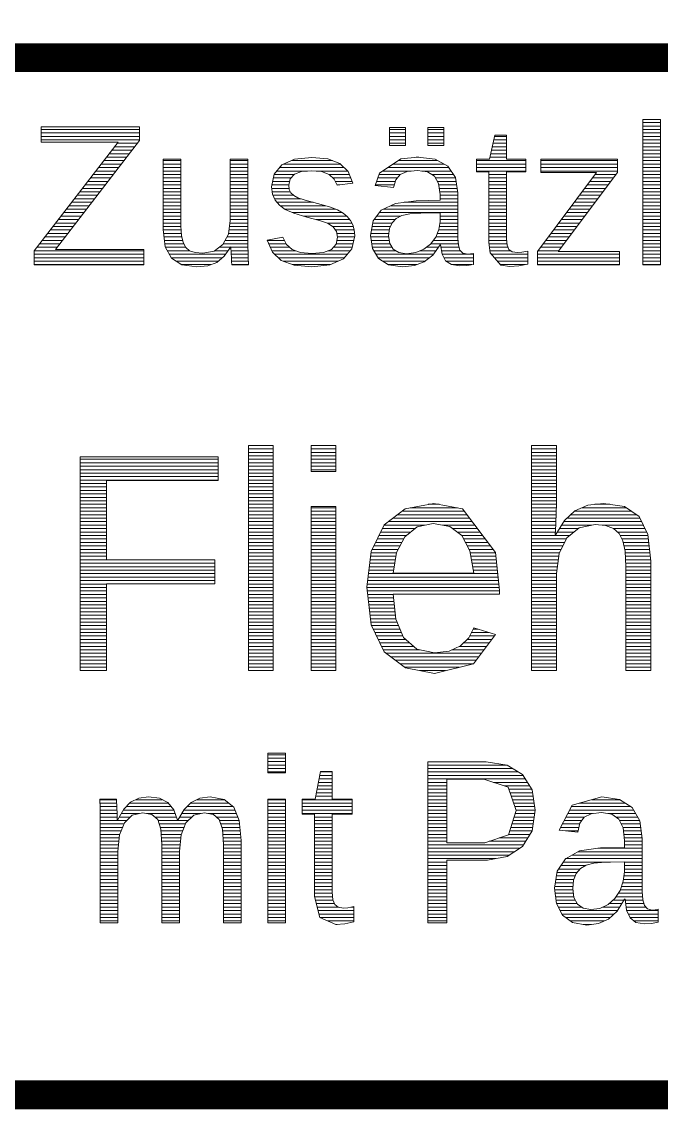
# Model space of a CAD drawing. Header units: millimetres. Extents: x 20 to 410, y 10 to 287.
# Drawn here: x 308.43 to 319.5, y 9.75 to 28.58 of the extents above; entities that cross this region are included whole.
import ezdxf

# ---------------------------------------------------------------- set-up
doc = ezdxf.new("R2010")
doc.units = ezdxf.units.MM
doc.layers.add('KANTEN', color=7, linetype='Continuous', lineweight=50)
doc.layers.add('TEXT', color=7, linetype='Continuous', lineweight=13)

msp = doc.modelspace()

# ---------------------------------------------------------------- linework, layer by layer
at = {"layer": 'KANTEN', "lineweight": 50, "const_width": 0.5}
msp.add_lwpolyline([(20, 10), (410, 10), (410, 287), (20, 287)], close=True, dxfattribs=at)
msp.add_lwpolyline([(299, 27.96), (410, 27.96)], dxfattribs=at)
at = {"layer": 'TEXT', "lineweight": 13}
for p, q in [((319.183, 26.836), (319.489, 26.836)), ((319.183, 26.776), (319.489, 26.776)), ((308.764, 26.716), (310.463, 26.716)), ((308.764, 26.656), (310.463, 26.656)), ((308.764, 26.596), (310.463, 26.596)), ((314.792, 26.716), (315.072, 26.716)), ((314.792, 26.656), (315.072, 26.656)), ((314.792, 26.596), (315.072, 26.596)), ((315.46, 26.716), (315.736, 26.716)), ((315.46, 26.656), (315.736, 26.656)), ((315.46, 26.596), (315.736, 26.596)), ((316.611, 26.596), (316.818, 26.596)), ((319.183, 26.716), (319.489, 26.716)), ((319.183, 26.656), (319.489, 26.656)), ((319.183, 26.596), (319.489, 26.596)), ((308.764, 26.536), (310.463, 26.536)), ((310.034, 26.416), (310.38, 26.416)), ((310.08, 26.476), (310.426, 26.476)), ((314.792, 26.536), (315.072, 26.536)), ((314.792, 26.476), (315.072, 26.476)), ((315.46, 26.536), (315.736, 26.536)), ((315.46, 26.476), (315.736, 26.476)), ((316.571, 26.416), (316.818, 26.416)), ((316.584, 26.476), (316.818, 26.476)), ((316.597, 26.536), (316.818, 26.536)), ((319.183, 26.536), (319.489, 26.536)), ((319.183, 26.476), (319.489, 26.476)), ((319.183, 26.416), (319.489, 26.416)), ((309.848, 26.176), (310.195, 26.176)), ((309.894, 26.236), (310.241, 26.236)), ((309.941, 26.296), (310.288, 26.296)), ((309.987, 26.356), (310.334, 26.356)), ((310.876, 26.176), (311.183, 26.176)), ((312.036, 26.176), (312.341, 26.176)), ((313.095, 26.176), (313.804, 26.176)), ((314.942, 26.176), (315.627, 26.176)), ((315.256, 26.236), (315.304, 26.236)), ((316.301, 26.176), (317.157, 26.176)), ((316.532, 26.236), (316.818, 26.236)), ((316.545, 26.296), (316.818, 26.296)), ((316.558, 26.356), (316.818, 26.356)), ((317.412, 26.176), (318.741, 26.176)), ((319.183, 26.356), (319.489, 26.356)), ((319.183, 26.296), (319.489, 26.296)), ((319.183, 26.236), (319.489, 26.236)), ((319.183, 26.176), (319.489, 26.176)), ((309.709, 25.996), (310.056, 25.996)), ((309.755, 26.056), (310.103, 26.056)), ((309.802, 26.116), (310.149, 26.116)), ((310.876, 26.116), (311.183, 26.116)), ((310.876, 26.056), (311.183, 26.056)), ((310.876, 25.996), (311.183, 25.996)), ((312.036, 26.116), (312.341, 26.116)), ((312.036, 26.056), (312.341, 26.056)), ((312.036, 25.996), (312.341, 25.996)), ((312.842, 25.996), (313.373, 25.996)), ((312.892, 26.056), (314.008, 26.056)), ((312.961, 26.116), (313.945, 26.116)), ((313.522, 25.996), (314.071, 25.996)), ((314.675, 25.996), (315.168, 25.996)), ((314.764, 26.056), (315.819, 26.056)), ((314.853, 26.116), (315.737, 26.116)), ((315.353, 25.996), (315.859, 25.996)), ((316.301, 26.116), (317.157, 26.116)), ((316.301, 26.056), (317.157, 26.056)), ((316.301, 25.996), (317.157, 25.996)), ((317.412, 26.116), (318.741, 26.116)), ((317.412, 26.056), (318.741, 26.056)), ((317.412, 25.996), (318.741, 25.996)), ((319.183, 26.116), (319.489, 26.116)), ((319.183, 26.056), (319.489, 26.056)), ((319.183, 25.996), (319.489, 25.996)), ((309.57, 25.816), (309.918, 25.816)), ((309.616, 25.876), (309.964, 25.876)), ((309.663, 25.936), (310.01, 25.936)), ((310.876, 25.936), (311.183, 25.936)), ((310.876, 25.876), (311.183, 25.876)), ((310.876, 25.816), (311.183, 25.816)), ((312.036, 25.936), (312.341, 25.936)), ((312.036, 25.876), (312.341, 25.876)), ((312.036, 25.816), (312.341, 25.816)), ((312.771, 25.816), (313.062, 25.816)), ((312.783, 25.876), (313.086, 25.876)), ((312.795, 25.936), (313.142, 25.936)), ((313.751, 25.936), (314.1, 25.936)), ((313.818, 25.876), (314.124, 25.876)), ((313.857, 25.816), (314.147, 25.816)), ((314.572, 25.816), (314.894, 25.816)), ((314.593, 25.876), (314.927, 25.876)), ((314.613, 25.936), (314.977, 25.936)), ((315.53, 25.936), (315.9, 25.936)), ((315.593, 25.876), (315.935, 25.876)), ((315.626, 25.816), (315.945, 25.816)), ((316.513, 25.936), (316.818, 25.936)), ((316.513, 25.876), (316.818, 25.876)), ((316.513, 25.816), (316.818, 25.816)), ((318.265, 25.816), (318.623, 25.816)), ((318.31, 25.876), (318.668, 25.876)), ((318.355, 25.936), (318.714, 25.936)), ((319.183, 25.936), (319.489, 25.936)), ((319.183, 25.876), (319.489, 25.876)), ((319.183, 25.816), (319.489, 25.816)), ((309.431, 25.636), (309.779, 25.636)), ((309.477, 25.696), (309.825, 25.696)), ((309.524, 25.756), (309.872, 25.756)), ((310.876, 25.756), (311.183, 25.756)), ((310.876, 25.696), (311.183, 25.696)), ((310.876, 25.636), (311.183, 25.636)), ((312.036, 25.756), (312.341, 25.756)), ((312.036, 25.696), (312.341, 25.696)), ((312.036, 25.636), (312.341, 25.636)), ((312.754, 25.696), (313.055, 25.696)), ((312.759, 25.756), (313.049, 25.756)), ((312.762, 25.636), (313.081, 25.636)), ((313.883, 25.756), (313.93, 25.756)), ((314.551, 25.756), (314.877, 25.756)), ((315.649, 25.756), (315.955, 25.756)), ((315.656, 25.696), (315.965, 25.696)), ((315.663, 25.636), (315.975, 25.636)), ((316.513, 25.756), (316.818, 25.756)), ((316.513, 25.696), (316.818, 25.696)), ((316.513, 25.636), (316.818, 25.636)), ((318.13, 25.636), (318.488, 25.636)), ((318.175, 25.696), (318.533, 25.696)), ((318.22, 25.756), (318.578, 25.756)), ((319.183, 25.756), (319.489, 25.756)), ((319.183, 25.696), (319.489, 25.696)), ((319.183, 25.636), (319.489, 25.636)), ((309.292, 25.456), (309.64, 25.456)), ((309.338, 25.516), (309.687, 25.516)), ((309.384, 25.576), (309.733, 25.576)), ((310.876, 25.576), (311.183, 25.576)), ((310.876, 25.516), (311.183, 25.516)), ((310.876, 25.456), (311.183, 25.456)), ((312.036, 25.576), (312.341, 25.576)), ((312.036, 25.516), (312.341, 25.516)), ((312.036, 25.456), (312.341, 25.456)), ((312.776, 25.576), (313.137, 25.576)), ((312.803, 25.516), (313.265, 25.516)), ((312.844, 25.456), (313.472, 25.456)), ((315.049, 25.456), (315.977, 25.456)), ((315.669, 25.576), (315.977, 25.576)), ((315.669, 25.516), (315.977, 25.516)), ((316.513, 25.576), (316.818, 25.576)), ((316.513, 25.516), (316.818, 25.516)), ((316.513, 25.456), (316.818, 25.456)), ((317.994, 25.456), (318.353, 25.456)), ((318.039, 25.516), (318.398, 25.516)), ((318.084, 25.576), (318.443, 25.576)), ((319.183, 25.576), (319.489, 25.576)), ((319.183, 25.516), (319.489, 25.516)), ((319.183, 25.456), (319.489, 25.456)), ((309.153, 25.276), (309.502, 25.276)), ((309.199, 25.336), (309.548, 25.336)), ((309.245, 25.396), (309.594, 25.396)), ((310.876, 25.396), (311.183, 25.396)), ((310.876, 25.336), (311.183, 25.336)), ((310.876, 25.276), (311.183, 25.276)), ((312.036, 25.396), (312.341, 25.396)), ((312.036, 25.336), (312.341, 25.336)), ((312.036, 25.276), (312.341, 25.276)), ((312.901, 25.396), (313.69, 25.396)), ((312.982, 25.336), (313.863, 25.336)), ((313.115, 25.276), (313.979, 25.276)), ((314.619, 25.276), (315.977, 25.276)), ((314.686, 25.336), (315.977, 25.336)), ((314.812, 25.396), (315.977, 25.396)), ((316.513, 25.396), (316.818, 25.396)), ((316.513, 25.336), (316.818, 25.336)), ((316.513, 25.276), (316.818, 25.276)), ((317.859, 25.276), (318.217, 25.276)), ((317.904, 25.336), (318.262, 25.336)), ((317.949, 25.396), (318.308, 25.396)), ((319.183, 25.396), (319.489, 25.396)), ((319.183, 25.336), (319.489, 25.336)), ((319.183, 25.276), (319.489, 25.276)), ((309.013, 25.096), (309.363, 25.096)), ((309.06, 25.156), (309.409, 25.156)), ((309.106, 25.216), (309.455, 25.216)), ((310.876, 25.216), (311.183, 25.216)), ((310.876, 25.156), (311.183, 25.156)), ((310.876, 25.096), (311.183, 25.096)), ((312.03, 25.096), (312.341, 25.096)), ((312.036, 25.216), (312.341, 25.216)), ((312.036, 25.156), (312.341, 25.156)), ((313.306, 25.216), (314.055, 25.216)), ((313.526, 25.156), (314.106, 25.156)), ((313.712, 25.096), (314.142, 25.096)), ((314.505, 25.096), (314.836, 25.096)), ((314.529, 25.156), (314.894, 25.156)), ((314.574, 25.216), (314.992, 25.216)), ((315.665, 25.096), (315.977, 25.096)), ((315.669, 25.216), (315.977, 25.216)), ((315.669, 25.156), (315.977, 25.156)), ((316.513, 25.216), (316.818, 25.216)), ((316.513, 25.156), (316.818, 25.156)), ((316.513, 25.096), (316.818, 25.096)), ((317.724, 25.096), (318.082, 25.096)), ((317.769, 25.156), (318.127, 25.156)), ((317.814, 25.216), (318.172, 25.216)), ((319.183, 25.216), (319.489, 25.216)), ((319.183, 25.156), (319.489, 25.156)), ((319.183, 25.096), (319.489, 25.096)), ((308.874, 24.916), (309.224, 24.916)), ((308.921, 24.976), (309.271, 24.976)), ((308.967, 25.036), (309.317, 25.036)), ((310.876, 25.036), (311.183, 25.036)), ((310.877, 24.976), (311.187, 24.976)), ((310.884, 24.916), (311.19, 24.916)), ((312.006, 24.916), (312.341, 24.916)), ((312.014, 24.976), (312.341, 24.976)), ((312.022, 25.036), (312.341, 25.036)), ((313.811, 25.036), (314.166, 25.036)), ((313.86, 24.976), (314.184, 24.976)), ((313.884, 24.916), (314.189, 24.916)), ((314.471, 24.916), (314.783, 24.916)), ((314.483, 24.976), (314.791, 24.976)), ((314.494, 25.036), (314.809, 25.036)), ((315.621, 24.916), (315.977, 24.916)), ((315.646, 24.976), (315.977, 24.976)), ((315.657, 25.036), (315.977, 25.036)), ((316.513, 25.036), (316.818, 25.036)), ((316.513, 24.976), (316.818, 24.976)), ((316.513, 24.916), (316.818, 24.916)), ((317.589, 24.916), (317.947, 24.916)), ((317.634, 24.976), (317.992, 24.976)), ((317.679, 25.036), (318.037, 25.036)), ((319.183, 25.036), (319.489, 25.036)), ((319.183, 24.976), (319.489, 24.976)), ((319.183, 24.916), (319.489, 24.916)), ((308.689, 24.676), (309.039, 24.676)), ((308.735, 24.736), (309.086, 24.736)), ((308.782, 24.796), (309.132, 24.796)), ((308.828, 24.856), (309.178, 24.856)), ((310.891, 24.856), (311.197, 24.856)), ((310.898, 24.796), (311.211, 24.796)), ((310.905, 24.736), (311.232, 24.736)), ((310.916, 24.676), (311.264, 24.676)), ((311.846, 24.676), (312.039, 24.676)), ((311.915, 24.736), (312.341, 24.736)), ((311.947, 24.796), (312.341, 24.796)), ((311.979, 24.856), (312.341, 24.856)), ((312.05, 24.676), (312.342, 24.676)), ((312.68, 24.796), (312.975, 24.796)), ((312.706, 24.736), (313.003, 24.736)), ((312.731, 24.676), (313.065, 24.676)), ((313.82, 24.676), (314.15, 24.676)), ((313.87, 24.736), (314.162, 24.736)), ((313.883, 24.796), (314.175, 24.796)), ((313.895, 24.856), (314.188, 24.856)), ((314.469, 24.856), (314.782, 24.856)), ((314.478, 24.796), (314.791, 24.796)), ((314.488, 24.736), (314.804, 24.736)), ((314.497, 24.676), (314.841, 24.676)), ((315.432, 24.676), (315.637, 24.676)), ((315.507, 24.736), (315.984, 24.736)), ((315.552, 24.796), (315.98, 24.796)), ((315.596, 24.856), (315.977, 24.856)), ((315.686, 24.676), (315.998, 24.676)), ((316.513, 24.856), (316.818, 24.856)), ((316.513, 24.796), (316.821, 24.796)), ((316.516, 24.736), (316.827, 24.736)), ((316.524, 24.676), (316.845, 24.676)), ((317.409, 24.676), (317.766, 24.676)), ((317.454, 24.736), (317.811, 24.736)), ((317.499, 24.796), (317.856, 24.796)), ((317.544, 24.856), (317.902, 24.856)), ((319.183, 24.856), (319.489, 24.856)), ((319.183, 24.796), (319.489, 24.796)), ((319.183, 24.736), (319.489, 24.736)), ((319.183, 24.676), (319.489, 24.676)), ((308.64, 24.556), (310.542, 24.556)), ((308.64, 24.496), (310.542, 24.496)), ((308.642, 24.616), (310.542, 24.616)), ((310.948, 24.616), (311.332, 24.616)), ((310.979, 24.556), (311.955, 24.556)), ((311.011, 24.496), (311.9, 24.496)), ((311.766, 24.616), (311.997, 24.616)), ((312.051, 24.616), (312.343, 24.616)), ((312.053, 24.556), (312.343, 24.556)), ((312.056, 24.496), (312.344, 24.496)), ((312.757, 24.616), (313.169, 24.616)), ((312.806, 24.556), (314.065, 24.556)), ((312.87, 24.496), (314.013, 24.496)), ((313.725, 24.616), (314.116, 24.616)), ((314.524, 24.616), (314.908, 24.616)), ((314.56, 24.556), (315.553, 24.556)), ((314.596, 24.496), (315.486, 24.496)), ((315.325, 24.616), (315.595, 24.616)), ((315.696, 24.616), (316.024, 24.616)), ((315.706, 24.556), (316.249, 24.556)), ((315.738, 24.496), (316.249, 24.496)), ((316.531, 24.616), (316.895, 24.616)), ((316.555, 24.556), (317.188, 24.556)), ((316.608, 24.496), (317.188, 24.496)), ((317.354, 24.556), (318.776, 24.556)), ((317.354, 24.496), (318.776, 24.496)), ((317.364, 24.616), (317.721, 24.616)), ((319.183, 24.616), (319.489, 24.616)), ((319.183, 24.556), (319.489, 24.556)), ((319.183, 24.496), (319.489, 24.496)), ((308.64, 24.436), (310.542, 24.436)), ((308.64, 24.376), (310.542, 24.376)), ((311.097, 24.436), (311.827, 24.436)), ((311.193, 24.376), (311.699, 24.376)), ((312.059, 24.436), (312.347, 24.436)), ((312.062, 24.376), (312.351, 24.376)), ((312.954, 24.436), (313.906, 24.436)), ((313.114, 24.376), (313.772, 24.376)), ((314.677, 24.436), (315.412, 24.436)), ((314.772, 24.376), (315.272, 24.376)), ((315.776, 24.436), (316.249, 24.436)), ((315.866, 24.376), (316.222, 24.376)), ((316.66, 24.436), (317.188, 24.436)), ((316.713, 24.376), (317.148, 24.376)), ((317.354, 24.436), (318.776, 24.436)), ((317.354, 24.376), (318.776, 24.376)), ((319.183, 24.436), (319.489, 24.436)), ((319.183, 24.376), (319.489, 24.376)), ((312.351, 21.245), (312.781, 21.245)), ((312.351, 21.185), (312.781, 21.185)), ((312.351, 21.125), (312.781, 21.125)), ((313.436, 21.245), (313.866, 21.245)), ((313.436, 21.185), (313.866, 21.185)), ((313.436, 21.125), (313.866, 21.125)), ((317.255, 21.245), (317.684, 21.245)), ((317.255, 21.185), (317.684, 21.185)), ((317.255, 21.125), (317.684, 21.125)), ((309.435, 21.005), (311.826, 21.005)), ((309.435, 20.945), (311.826, 20.945)), ((312.351, 21.065), (312.781, 21.065)), ((312.351, 21.005), (312.781, 21.005)), ((312.351, 20.945), (312.781, 20.945)), ((313.436, 21.065), (313.866, 21.065)), ((313.436, 21.005), (313.866, 21.005)), ((313.436, 20.945), (313.866, 20.945)), ((317.255, 21.065), (317.684, 21.065)), ((317.255, 21.005), (317.684, 21.005)), ((317.255, 20.945), (317.684, 20.945)), ((309.435, 20.885), (311.826, 20.885)), ((309.435, 20.825), (311.826, 20.825)), ((309.435, 20.765), (311.826, 20.765)), ((312.351, 20.885), (312.781, 20.885)), ((312.351, 20.825), (312.781, 20.825)), ((312.351, 20.765), (312.781, 20.765)), ((313.436, 20.885), (313.866, 20.885)), ((313.436, 20.825), (313.866, 20.825)), ((317.255, 20.885), (317.684, 20.885)), ((317.255, 20.825), (317.684, 20.825)), ((317.255, 20.765), (317.684, 20.765)), ((309.435, 20.705), (311.826, 20.705)), ((309.435, 20.645), (311.826, 20.645)), ((309.435, 20.585), (309.892, 20.585)), ((312.351, 20.705), (312.781, 20.705)), ((312.351, 20.645), (312.781, 20.645)), ((312.351, 20.585), (312.781, 20.585)), ((317.255, 20.705), (317.684, 20.705)), ((317.255, 20.645), (317.684, 20.645)), ((317.255, 20.585), (317.684, 20.585)), ((309.435, 20.525), (309.892, 20.525)), ((309.435, 20.465), (309.892, 20.465)), ((309.435, 20.405), (309.892, 20.405)), ((309.435, 20.345), (309.892, 20.345)), ((312.351, 20.525), (312.781, 20.525)), ((312.351, 20.465), (312.781, 20.465)), ((312.351, 20.405), (312.781, 20.405)), ((312.351, 20.345), (312.781, 20.345)), ((317.255, 20.525), (317.684, 20.525)), ((317.255, 20.465), (317.684, 20.465)), ((317.255, 20.405), (317.684, 20.405)), ((317.255, 20.345), (317.684, 20.345)), ((309.435, 20.285), (309.892, 20.285)), ((309.435, 20.225), (309.892, 20.225)), ((309.435, 20.165), (309.892, 20.165)), ((312.351, 20.285), (312.781, 20.285)), ((312.351, 20.225), (312.781, 20.225)), ((312.351, 20.165), (312.781, 20.165)), ((313.436, 20.165), (313.866, 20.165)), ((315.151, 20.165), (315.969, 20.165)), ((315.466, 20.225), (315.652, 20.225)), ((317.255, 20.285), (317.684, 20.285)), ((317.255, 20.225), (317.684, 20.225)), ((317.255, 20.165), (317.683, 20.165)), ((318.124, 20.165), (318.894, 20.165)), ((318.35, 20.225), (318.611, 20.225)), ((309.435, 20.105), (309.892, 20.105)), ((309.435, 20.045), (309.892, 20.045)), ((309.435, 19.985), (309.892, 19.985)), ((312.351, 20.105), (312.781, 20.105)), ((312.351, 20.045), (312.781, 20.045)), ((312.351, 19.985), (312.781, 19.985)), ((313.436, 20.105), (313.866, 20.105)), ((313.436, 20.045), (313.866, 20.045)), ((313.436, 19.985), (313.866, 19.985)), ((314.855, 19.985), (316.181, 19.985)), ((314.932, 20.045), (316.135, 20.045)), ((315.01, 20.105), (316.09, 20.105)), ((317.255, 20.105), (317.682, 20.105)), ((317.255, 20.045), (317.681, 20.045)), ((317.255, 19.985), (317.679, 19.985)), ((317.867, 19.985), (319.132, 19.985)), ((317.932, 20.045), (319.071, 20.045)), ((317.997, 20.105), (318.982, 20.105)), ((309.435, 19.925), (309.892, 19.925)), ((309.435, 19.865), (309.892, 19.865)), ((309.435, 19.805), (309.892, 19.805)), ((312.351, 19.925), (312.781, 19.925)), ((312.351, 19.865), (312.781, 19.865)), ((312.351, 19.805), (312.781, 19.805)), ((313.436, 19.925), (313.866, 19.925)), ((313.436, 19.865), (313.866, 19.865)), ((313.436, 19.805), (313.866, 19.805)), ((314.672, 19.805), (315.233, 19.805)), ((314.702, 19.865), (315.414, 19.865)), ((314.777, 19.925), (316.226, 19.925)), ((315.709, 19.865), (316.271, 19.865)), ((315.887, 19.805), (316.316, 19.805)), ((317.255, 19.925), (317.677, 19.925)), ((317.255, 19.865), (317.674, 19.865)), ((317.255, 19.805), (317.671, 19.805)), ((317.736, 19.805), (318.062, 19.805)), ((317.774, 19.865), (318.294, 19.865)), ((317.812, 19.925), (319.161, 19.925)), ((318.485, 19.865), (319.19, 19.865)), ((318.676, 19.805), (319.22, 19.805)), ((309.435, 19.745), (309.892, 19.745)), ((309.435, 19.685), (309.892, 19.685)), ((309.435, 19.625), (309.892, 19.625)), ((312.351, 19.745), (312.781, 19.745)), ((312.351, 19.685), (312.781, 19.685)), ((312.351, 19.625), (312.781, 19.625)), ((313.436, 19.745), (313.866, 19.745)), ((313.436, 19.685), (313.866, 19.685)), ((313.436, 19.625), (313.866, 19.625)), ((314.584, 19.625), (315.037, 19.625)), ((314.613, 19.685), (315.084, 19.685)), ((314.643, 19.745), (315.158, 19.745)), ((315.968, 19.745), (316.362, 19.745)), ((316.048, 19.685), (316.407, 19.685)), ((316.079, 19.625), (316.452, 19.625)), ((317.255, 19.745), (317.667, 19.745)), ((317.255, 19.685), (317.914, 19.685)), ((317.255, 19.625), (317.856, 19.625)), ((317.698, 19.745), (317.988, 19.745)), ((318.743, 19.745), (319.249, 19.745)), ((318.788, 19.685), (319.27, 19.685)), ((318.819, 19.625), (319.277, 19.625)), ((309.435, 19.565), (309.892, 19.565)), ((309.435, 19.505), (309.892, 19.505)), ((309.435, 19.445), (309.892, 19.445)), ((312.351, 19.565), (312.781, 19.565)), ((312.351, 19.505), (312.781, 19.505)), ((312.351, 19.445), (312.781, 19.445)), ((313.436, 19.565), (313.866, 19.565)), ((313.436, 19.505), (313.866, 19.505)), ((313.436, 19.445), (313.866, 19.445)), ((314.495, 19.445), (314.944, 19.445)), ((314.525, 19.505), (314.975, 19.505)), ((314.554, 19.565), (315.006, 19.565)), ((316.11, 19.565), (316.498, 19.565)), ((316.141, 19.505), (316.543, 19.505)), ((316.172, 19.445), (316.588, 19.445)), ((317.255, 19.565), (317.825, 19.565)), ((317.255, 19.505), (317.795, 19.505)), ((317.255, 19.445), (317.765, 19.445)), ((318.841, 19.565), (319.283, 19.565)), ((318.854, 19.505), (319.29, 19.505)), ((318.866, 19.445), (319.296, 19.445)), ((309.435, 19.385), (309.892, 19.385)), ((309.435, 19.325), (309.892, 19.325)), ((309.435, 19.265), (309.892, 19.265)), ((312.351, 19.385), (312.781, 19.385)), ((312.351, 19.325), (312.781, 19.325)), ((312.351, 19.265), (312.781, 19.265)), ((313.436, 19.385), (313.866, 19.385)), ((313.436, 19.325), (313.866, 19.325)), ((313.436, 19.265), (313.866, 19.265)), ((314.46, 19.265), (314.896, 19.265)), ((314.468, 19.325), (314.905, 19.325)), ((314.475, 19.385), (314.915, 19.385)), ((316.191, 19.385), (316.628, 19.385)), ((316.201, 19.325), (316.634, 19.325)), ((316.212, 19.265), (316.641, 19.265)), ((317.255, 19.385), (317.734, 19.385)), ((317.255, 19.325), (317.723, 19.325)), ((317.255, 19.265), (317.715, 19.265)), ((318.874, 19.385), (319.303, 19.385)), ((318.877, 19.325), (319.309, 19.325)), ((318.88, 19.265), (319.316, 19.265)), ((309.435, 19.205), (311.769, 19.205)), ((309.435, 19.145), (311.769, 19.145)), ((309.435, 19.085), (311.769, 19.085)), ((309.435, 19.025), (311.769, 19.025)), ((312.351, 19.205), (312.781, 19.205)), ((312.351, 19.145), (312.781, 19.145)), ((312.351, 19.085), (312.781, 19.085)), ((312.351, 19.025), (312.781, 19.025)), ((313.436, 19.205), (313.866, 19.205)), ((313.436, 19.145), (313.866, 19.145)), ((313.436, 19.085), (313.866, 19.085)), ((313.436, 19.025), (313.866, 19.025)), ((314.432, 19.025), (316.667, 19.025)), ((314.439, 19.085), (314.868, 19.085)), ((314.446, 19.145), (314.877, 19.145)), ((314.453, 19.205), (314.887, 19.205)), ((316.223, 19.205), (316.647, 19.205)), ((316.234, 19.145), (316.654, 19.145)), ((316.245, 19.085), (316.66, 19.085)), ((317.255, 19.205), (317.707, 19.205)), ((317.255, 19.145), (317.7, 19.145)), ((317.255, 19.085), (317.692, 19.085)), ((317.255, 19.025), (317.684, 19.025)), ((318.883, 19.205), (319.318, 19.205)), ((318.885, 19.145), (319.318, 19.145)), ((318.885, 19.085), (319.318, 19.085)), ((318.885, 19.025), (319.318, 19.025)), ((309.435, 18.965), (311.769, 18.965)), ((309.435, 18.905), (311.769, 18.905)), ((309.435, 18.845), (309.892, 18.845)), ((312.351, 18.965), (312.781, 18.965)), ((312.351, 18.905), (312.781, 18.905)), ((312.351, 18.845), (312.781, 18.845)), ((313.436, 18.965), (313.866, 18.965)), ((313.436, 18.905), (313.866, 18.905)), ((313.436, 18.845), (313.866, 18.845)), ((314.41, 18.845), (316.686, 18.845)), ((314.417, 18.905), (316.68, 18.905)), ((314.424, 18.965), (316.673, 18.965)), ((317.255, 18.965), (317.684, 18.965)), ((317.255, 18.905), (317.684, 18.905)), ((317.255, 18.845), (317.684, 18.845)), ((318.885, 18.965), (319.318, 18.965)), ((318.885, 18.905), (319.318, 18.905)), ((318.885, 18.845), (319.318, 18.845)), ((309.435, 18.785), (309.892, 18.785)), ((309.435, 18.725), (309.892, 18.725)), ((309.435, 18.665), (309.892, 18.665)), ((312.351, 18.785), (312.781, 18.785)), ((312.351, 18.725), (312.781, 18.725)), ((312.351, 18.665), (312.781, 18.665)), ((313.436, 18.785), (313.866, 18.785)), ((313.436, 18.725), (313.866, 18.725)), ((313.436, 18.665), (313.866, 18.665)), ((314.404, 18.785), (316.693, 18.785)), ((314.41, 18.725), (316.698, 18.725)), ((314.417, 18.665), (314.855, 18.665)), ((317.255, 18.785), (317.684, 18.785)), ((317.255, 18.725), (317.684, 18.725)), ((317.255, 18.665), (317.684, 18.665)), ((318.885, 18.785), (319.318, 18.785)), ((318.885, 18.725), (319.318, 18.725)), ((318.885, 18.665), (319.318, 18.665)), ((309.435, 18.605), (309.892, 18.605)), ((309.435, 18.545), (309.892, 18.545)), ((309.435, 18.485), (309.892, 18.485)), ((312.351, 18.605), (312.781, 18.605)), ((312.351, 18.545), (312.781, 18.545)), ((312.351, 18.485), (312.781, 18.485)), ((313.436, 18.605), (313.866, 18.605)), ((313.436, 18.545), (313.866, 18.545)), ((313.436, 18.485), (313.866, 18.485)), ((314.424, 18.605), (314.862, 18.605)), ((314.431, 18.545), (314.868, 18.545)), ((314.438, 18.485), (314.874, 18.485)), ((317.255, 18.605), (317.684, 18.605)), ((317.255, 18.545), (317.684, 18.545)), ((317.255, 18.485), (317.684, 18.485)), ((318.885, 18.605), (319.318, 18.605)), ((318.885, 18.545), (319.318, 18.545)), ((318.885, 18.485), (319.318, 18.485)), ((309.435, 18.425), (309.892, 18.425)), ((309.435, 18.365), (309.892, 18.365)), ((309.435, 18.305), (309.892, 18.305)), ((312.351, 18.425), (312.781, 18.425)), ((312.351, 18.365), (312.781, 18.365)), ((312.351, 18.305), (312.781, 18.305)), ((313.436, 18.425), (313.866, 18.425)), ((313.436, 18.365), (313.866, 18.365)), ((313.436, 18.305), (313.866, 18.305)), ((314.445, 18.425), (314.881, 18.425)), ((314.452, 18.365), (314.887, 18.365)), ((314.459, 18.305), (314.894, 18.305)), ((317.255, 18.425), (317.684, 18.425)), ((317.255, 18.365), (317.684, 18.365)), ((317.255, 18.305), (317.684, 18.305)), ((318.885, 18.425), (319.318, 18.425)), ((318.885, 18.365), (319.318, 18.365)), ((318.885, 18.305), (319.318, 18.305)), ((309.435, 18.245), (309.892, 18.245)), ((309.435, 18.185), (309.892, 18.185)), ((309.435, 18.125), (309.892, 18.125)), ((312.351, 18.245), (312.781, 18.245)), ((312.351, 18.185), (312.781, 18.185)), ((312.351, 18.125), (312.781, 18.125)), ((313.436, 18.245), (313.866, 18.245)), ((313.436, 18.185), (313.866, 18.185)), ((313.436, 18.125), (313.866, 18.125)), ((314.466, 18.245), (314.9, 18.245)), ((314.473, 18.185), (314.923, 18.185)), ((314.485, 18.125), (314.949, 18.125)), ((317.255, 18.245), (317.684, 18.245)), ((317.255, 18.185), (317.684, 18.185)), ((317.255, 18.125), (317.684, 18.125)), ((318.885, 18.245), (319.318, 18.245)), ((318.885, 18.185), (319.318, 18.185)), ((318.885, 18.125), (319.318, 18.125)), ((309.435, 18.065), (309.892, 18.065)), ((309.435, 18.005), (309.892, 18.005)), ((309.435, 17.945), (309.892, 17.945)), ((312.351, 18.065), (312.781, 18.065)), ((312.351, 18.005), (312.781, 18.005)), ((312.351, 17.945), (312.781, 17.945)), ((313.436, 18.065), (313.866, 18.065)), ((313.436, 18.005), (313.866, 18.005)), ((313.436, 17.945), (313.866, 17.945)), ((314.514, 18.065), (314.975, 18.065)), ((314.543, 18.005), (315.001, 18.005)), ((314.572, 17.945), (315.026, 17.945)), ((316.18, 17.945), (316.61, 17.945)), ((316.21, 18.005), (316.517, 18.005)), ((316.24, 18.065), (316.325, 18.065)), ((317.255, 18.065), (317.684, 18.065)), ((317.255, 18.005), (317.684, 18.005)), ((317.255, 17.945), (317.684, 17.945)), ((318.885, 18.065), (319.318, 18.065)), ((318.885, 18.005), (319.318, 18.005)), ((318.885, 17.945), (319.318, 17.945)), ((309.435, 17.885), (309.892, 17.885)), ((309.435, 17.825), (309.892, 17.825)), ((309.435, 17.765), (309.892, 17.765)), ((309.435, 17.705), (309.892, 17.705)), ((312.351, 17.885), (312.781, 17.885)), ((312.351, 17.825), (312.781, 17.825)), ((312.351, 17.765), (312.781, 17.765)), ((312.351, 17.705), (312.781, 17.705)), ((313.436, 17.885), (313.866, 17.885)), ((313.436, 17.825), (313.866, 17.825)), ((313.436, 17.765), (313.866, 17.765)), ((313.436, 17.705), (313.866, 17.705)), ((314.601, 17.885), (315.075, 17.885)), ((314.629, 17.825), (315.143, 17.825)), ((314.658, 17.765), (315.211, 17.765)), ((314.687, 17.705), (315.326, 17.705)), ((315.875, 17.705), (316.429, 17.705)), ((316.002, 17.765), (316.474, 17.765)), ((316.074, 17.825), (316.52, 17.825)), ((316.134, 17.885), (316.565, 17.885)), ((317.255, 17.885), (317.684, 17.885)), ((317.255, 17.825), (317.684, 17.825)), ((317.255, 17.765), (317.684, 17.765)), ((317.255, 17.705), (317.684, 17.705)), ((318.885, 17.885), (319.318, 17.885)), ((318.885, 17.825), (319.318, 17.825)), ((318.885, 17.765), (319.318, 17.765)), ((318.885, 17.705), (319.318, 17.705)), ((309.435, 17.645), (309.892, 17.645)), ((309.435, 17.585), (309.892, 17.585)), ((309.435, 17.525), (309.892, 17.525)), ((312.351, 17.645), (312.781, 17.645)), ((312.351, 17.585), (312.781, 17.585)), ((312.351, 17.525), (312.781, 17.525)), ((313.436, 17.645), (313.866, 17.645)), ((313.436, 17.585), (313.866, 17.585)), ((313.436, 17.525), (313.866, 17.525)), ((314.739, 17.645), (316.384, 17.645)), ((314.817, 17.585), (316.339, 17.585)), ((314.896, 17.525), (316.294, 17.525)), ((317.255, 17.645), (317.684, 17.645)), ((317.255, 17.585), (317.684, 17.585)), ((317.255, 17.525), (317.684, 17.525)), ((318.885, 17.645), (319.318, 17.645)), ((318.885, 17.585), (319.318, 17.585)), ((318.885, 17.525), (319.318, 17.525)), ((309.435, 17.465), (309.892, 17.465)), ((309.435, 17.405), (309.892, 17.405)), ((312.351, 17.465), (312.781, 17.465)), ((312.351, 17.405), (312.781, 17.405)), ((313.436, 17.465), (313.866, 17.465)), ((313.436, 17.405), (313.866, 17.405)), ((314.974, 17.465), (316.247, 17.465)), ((315.053, 17.405), (316.007, 17.405)), ((315.319, 17.345), (315.766, 17.345)), ((317.255, 17.465), (317.684, 17.465)), ((317.255, 17.405), (317.684, 17.405)), ((318.885, 17.465), (319.318, 17.465)), ((318.885, 17.405), (319.318, 17.405)), ((312.688, 15.89), (312.995, 15.89)), ((312.688, 15.83), (312.995, 15.83)), ((312.688, 15.77), (312.995, 15.77)), ((312.688, 15.71), (312.995, 15.71)), ((312.688, 15.65), (312.995, 15.65)), ((315.458, 15.71), (316.829, 15.71)), ((315.458, 15.65), (316.927, 15.65)), ((312.688, 15.59), (312.995, 15.59)), ((313.575, 15.47), (313.803, 15.47)), ((313.586, 15.53), (313.803, 15.53)), ((313.597, 15.59), (313.803, 15.59)), ((315.458, 15.59), (317.024, 15.59)), ((315.458, 15.53), (317.106, 15.53)), ((315.458, 15.47), (317.144, 15.47)), ((313.54, 15.29), (313.803, 15.29)), ((313.552, 15.35), (313.803, 15.35)), ((313.563, 15.41), (313.803, 15.41)), ((315.458, 15.41), (315.784, 15.41)), ((315.458, 15.35), (315.784, 15.35)), ((315.458, 15.29), (315.784, 15.29)), ((316.595, 15.41), (317.181, 15.41)), ((316.782, 15.35), (317.219, 15.35)), ((316.863, 15.29), (317.257, 15.29)), ((309.776, 15.11), (310.066, 15.11)), ((310.397, 15.11), (310.86, 15.11)), ((311.458, 15.11), (311.937, 15.11)), ((312.688, 15.11), (312.995, 15.11)), ((313.283, 15.11), (314.145, 15.11)), ((313.518, 15.17), (313.803, 15.17)), ((313.529, 15.23), (313.803, 15.23)), ((315.458, 15.23), (315.784, 15.23)), ((315.458, 15.17), (315.784, 15.17)), ((315.458, 15.11), (315.784, 15.11)), ((316.884, 15.23), (317.27, 15.23)), ((316.905, 15.17), (317.28, 15.17)), ((316.926, 15.11), (317.289, 15.11)), ((318.299, 15.11), (318.782, 15.11)), ((309.779, 15.05), (310.069, 15.05)), ((309.782, 14.99), (310.072, 14.99)), ((309.784, 14.93), (310.074, 14.93)), ((310.182, 14.93), (311.061, 14.93)), ((310.233, 14.99), (311.015, 14.99)), ((310.292, 15.05), (310.965, 15.05)), ((311.231, 14.93), (312.118, 14.93)), ((311.287, 14.99), (312.087, 14.99)), ((311.347, 15.05), (312.012, 15.05)), ((312.688, 15.05), (312.995, 15.05)), ((312.688, 14.99), (312.995, 14.99)), ((312.688, 14.93), (312.995, 14.93)), ((313.283, 15.05), (314.145, 15.05)), ((313.283, 14.99), (314.145, 14.99)), ((313.283, 14.93), (314.145, 14.93)), ((315.458, 15.05), (315.784, 15.05)), ((315.458, 14.99), (315.784, 14.99)), ((315.458, 14.93), (315.784, 14.93)), ((316.946, 15.05), (317.298, 15.05)), ((316.967, 14.99), (317.308, 14.99)), ((316.988, 14.93), (317.317, 14.93)), ((317.913, 14.93), (319.022, 14.93)), ((317.944, 14.99), (318.97, 14.99)), ((318.084, 15.05), (318.876, 15.05)), ((309.784, 14.87), (310.076, 14.87)), ((309.785, 14.81), (310.078, 14.81)), ((309.785, 14.75), (310.247, 14.75)), ((309.786, 14.69), (310.197, 14.69)), ((310.116, 14.81), (310.309, 14.81)), ((310.149, 14.87), (310.461, 14.87)), ((310.59, 14.87), (311.083, 14.87)), ((310.728, 14.81), (311.104, 14.81)), ((310.785, 14.75), (311.31, 14.75)), ((310.805, 14.69), (311.261, 14.69)), ((311.162, 14.81), (311.372, 14.81)), ((311.196, 14.87), (311.526, 14.87)), ((311.656, 14.87), (312.143, 14.87)), ((311.794, 14.81), (312.167, 14.81)), ((311.851, 14.75), (312.192, 14.75)), ((311.871, 14.69), (312.197, 14.69)), ((312.688, 14.87), (312.995, 14.87)), ((312.688, 14.81), (312.995, 14.81)), ((312.688, 14.75), (312.995, 14.75)), ((312.688, 14.69), (312.995, 14.69)), ((313.283, 14.87), (314.145, 14.87)), ((313.497, 14.81), (313.803, 14.81)), ((313.497, 14.75), (313.803, 14.75)), ((313.497, 14.69), (313.803, 14.69)), ((315.458, 14.87), (315.784, 14.87)), ((315.458, 14.81), (315.784, 14.81)), ((315.458, 14.75), (315.784, 14.75)), ((315.458, 14.69), (315.784, 14.69)), ((316.914, 14.69), (317.28, 14.69)), ((316.934, 14.75), (317.29, 14.75)), ((316.953, 14.81), (317.299, 14.81)), ((316.973, 14.87), (317.309, 14.87)), ((317.789, 14.69), (318.088, 14.69)), ((317.82, 14.75), (318.126, 14.75)), ((317.851, 14.81), (318.173, 14.81)), ((317.882, 14.87), (318.309, 14.87)), ((318.579, 14.87), (319.057, 14.87)), ((318.716, 14.81), (319.092, 14.81)), ((318.778, 14.75), (319.127, 14.75)), ((318.807, 14.69), (319.136, 14.69)), ((309.786, 14.63), (310.173, 14.63)), ((309.786, 14.57), (310.148, 14.57)), ((309.786, 14.51), (310.124, 14.51)), ((310.825, 14.63), (311.237, 14.63)), ((310.837, 14.57), (311.213, 14.57)), ((310.842, 14.51), (311.189, 14.51)), ((311.891, 14.63), (312.203, 14.63)), ((311.904, 14.57), (312.208, 14.57)), ((311.908, 14.51), (312.214, 14.51)), ((312.688, 14.63), (312.995, 14.63)), ((312.688, 14.57), (312.995, 14.57)), ((312.688, 14.51), (312.995, 14.51)), ((313.497, 14.63), (313.803, 14.63)), ((313.497, 14.57), (313.803, 14.57)), ((313.497, 14.51), (313.803, 14.51)), ((315.458, 14.63), (315.784, 14.63)), ((315.458, 14.57), (315.784, 14.57)), ((315.458, 14.51), (315.784, 14.51)), ((316.855, 14.51), (317.224, 14.51)), ((316.875, 14.57), (317.26, 14.57)), ((316.895, 14.63), (317.271, 14.63)), ((317.758, 14.63), (318.073, 14.63)), ((317.839, 14.57), (318.058, 14.57)), ((318.836, 14.63), (319.145, 14.63)), ((318.844, 14.57), (319.153, 14.57)), ((318.85, 14.51), (319.162, 14.51)), ((309.786, 14.45), (310.115, 14.45)), ((309.786, 14.39), (310.108, 14.39)), ((309.786, 14.33), (310.102, 14.33)), ((310.846, 14.45), (311.18, 14.45)), ((310.85, 14.39), (311.174, 14.39)), ((310.854, 14.33), (311.168, 14.33)), ((311.912, 14.45), (312.219, 14.45)), ((311.916, 14.39), (312.224, 14.39)), ((311.92, 14.33), (312.224, 14.33)), ((312.688, 14.45), (312.995, 14.45)), ((312.688, 14.39), (312.995, 14.39)), ((312.688, 14.33), (312.995, 14.33)), ((313.497, 14.45), (313.803, 14.45)), ((313.497, 14.39), (313.803, 14.39)), ((313.497, 14.33), (313.803, 14.33)), ((315.458, 14.45), (315.784, 14.45)), ((315.458, 14.39), (315.784, 14.39)), ((315.458, 14.33), (317.114, 14.33)), ((316.52, 14.39), (317.151, 14.39)), ((316.695, 14.45), (317.187, 14.45)), ((318.857, 14.45), (319.171, 14.45)), ((318.862, 14.39), (319.172, 14.39)), ((318.862, 14.33), (319.172, 14.33)), ((309.786, 14.27), (310.096, 14.27)), ((309.786, 14.21), (310.091, 14.21)), ((309.786, 14.15), (310.091, 14.15)), ((310.854, 14.27), (311.162, 14.27)), ((310.854, 14.21), (311.157, 14.21)), ((310.854, 14.15), (311.157, 14.15)), ((311.92, 14.27), (312.224, 14.27)), ((311.92, 14.21), (312.224, 14.21)), ((311.92, 14.15), (312.224, 14.15)), ((312.688, 14.27), (312.995, 14.27)), ((312.688, 14.21), (312.995, 14.21)), ((312.688, 14.15), (312.995, 14.15)), ((313.497, 14.27), (313.803, 14.27)), ((313.497, 14.21), (313.803, 14.21)), ((313.497, 14.15), (313.803, 14.15)), ((315.458, 14.27), (317.052, 14.27)), ((315.458, 14.21), (316.962, 14.21)), ((315.458, 14.15), (316.872, 14.15)), ((317.953, 14.15), (319.172, 14.15)), ((318.061, 14.21), (319.172, 14.21)), ((318.4, 14.27), (319.172, 14.27)), ((309.786, 14.09), (310.091, 14.09)), ((309.786, 14.03), (310.091, 14.03)), ((309.786, 13.97), (310.091, 13.97)), ((310.854, 14.09), (311.157, 14.09)), ((310.854, 14.03), (311.157, 14.03)), ((310.854, 13.97), (311.157, 13.97)), ((311.92, 14.09), (312.224, 14.09)), ((311.92, 14.03), (312.224, 14.03)), ((311.92, 13.97), (312.224, 13.97)), ((312.688, 14.09), (312.995, 14.09)), ((312.688, 14.03), (312.995, 14.03)), ((312.688, 13.97), (312.995, 13.97)), ((313.497, 14.09), (313.803, 14.09)), ((313.497, 14.03), (313.803, 14.03)), ((313.497, 13.97), (313.803, 13.97)), ((315.458, 14.09), (316.634, 14.09)), ((315.458, 14.03), (315.784, 14.03)), ((315.458, 13.97), (315.784, 13.97)), ((317.762, 13.97), (318.187, 13.97)), ((317.802, 14.03), (318.621, 14.03)), ((317.844, 14.09), (319.172, 14.09)), ((318.862, 14.03), (319.172, 14.03)), ((318.862, 13.97), (319.172, 13.97)), ((309.786, 13.91), (310.091, 13.91)), ((309.786, 13.85), (310.091, 13.85)), ((309.786, 13.79), (310.091, 13.79)), ((310.854, 13.91), (311.157, 13.91)), ((310.854, 13.85), (311.157, 13.85)), ((310.854, 13.79), (311.157, 13.79)), ((311.92, 13.91), (312.224, 13.91)), ((311.92, 13.85), (312.224, 13.85)), ((311.92, 13.79), (312.224, 13.79)), ((312.688, 13.91), (312.995, 13.91)), ((312.688, 13.85), (312.995, 13.85)), ((312.688, 13.79), (312.995, 13.79)), ((313.497, 13.91), (313.803, 13.91)), ((313.497, 13.85), (313.803, 13.85)), ((313.497, 13.79), (313.803, 13.79)), ((315.458, 13.91), (315.784, 13.91)), ((315.458, 13.85), (315.784, 13.85)), ((315.458, 13.79), (315.784, 13.79)), ((317.685, 13.79), (318.01, 13.79)), ((317.694, 13.85), (318.042, 13.85)), ((317.723, 13.91), (318.093, 13.91)), ((318.854, 13.79), (319.172, 13.79)), ((318.861, 13.85), (319.172, 13.85)), ((318.862, 13.91), (319.172, 13.91)), ((309.786, 13.73), (310.091, 13.73)), ((309.786, 13.67), (310.091, 13.67)), ((309.786, 13.61), (310.091, 13.61)), ((310.854, 13.73), (311.157, 13.73)), ((310.854, 13.67), (311.157, 13.67)), ((310.854, 13.61), (311.157, 13.61)), ((311.92, 13.73), (312.224, 13.73)), ((311.92, 13.67), (312.224, 13.67)), ((311.92, 13.61), (312.224, 13.61)), ((312.688, 13.73), (312.995, 13.73)), ((312.688, 13.67), (312.995, 13.67)), ((312.688, 13.61), (312.995, 13.61)), ((313.497, 13.73), (313.803, 13.73)), ((313.497, 13.67), (313.803, 13.67)), ((313.497, 13.61), (313.803, 13.61)), ((315.458, 13.73), (315.784, 13.73)), ((315.458, 13.67), (315.784, 13.67)), ((315.458, 13.61), (315.784, 13.61)), ((317.656, 13.61), (317.97, 13.61)), ((317.665, 13.67), (317.976, 13.67)), ((317.675, 13.73), (317.986, 13.73)), ((318.811, 13.61), (319.172, 13.61)), ((318.833, 13.67), (319.172, 13.67)), ((318.847, 13.73), (319.172, 13.73)), ((309.786, 13.55), (310.091, 13.55)), ((309.786, 13.49), (310.091, 13.49)), ((309.786, 13.43), (310.091, 13.43)), ((310.854, 13.55), (311.157, 13.55)), ((310.854, 13.49), (311.157, 13.49)), ((310.854, 13.43), (311.157, 13.43)), ((311.92, 13.55), (312.224, 13.55)), ((311.92, 13.49), (312.224, 13.49)), ((311.92, 13.43), (312.224, 13.43)), ((312.688, 13.55), (312.995, 13.55)), ((312.688, 13.49), (312.995, 13.49)), ((312.688, 13.43), (312.995, 13.43)), ((313.497, 13.55), (313.803, 13.55)), ((313.497, 13.49), (313.805, 13.49)), ((313.497, 13.43), (313.81, 13.43)), ((315.458, 13.55), (315.784, 13.55)), ((315.458, 13.49), (315.784, 13.49)), ((315.458, 13.43), (315.784, 13.43)), ((317.654, 13.55), (317.969, 13.55)), ((317.662, 13.49), (317.977, 13.49)), ((317.67, 13.43), (317.985, 13.43)), ((318.714, 13.43), (319.178, 13.43)), ((318.753, 13.49), (319.174, 13.49)), ((318.79, 13.55), (319.172, 13.55)), ((309.786, 13.37), (310.091, 13.37)), ((309.786, 13.31), (310.091, 13.31)), ((309.786, 13.25), (310.091, 13.25)), ((309.786, 13.19), (310.091, 13.19)), ((310.854, 13.37), (311.157, 13.37)), ((310.854, 13.31), (311.157, 13.31)), ((310.854, 13.25), (311.157, 13.25)), ((310.854, 13.19), (311.157, 13.19)), ((311.92, 13.37), (312.224, 13.37)), ((311.92, 13.31), (312.224, 13.31)), ((311.92, 13.25), (312.224, 13.25)), ((311.92, 13.19), (312.224, 13.19)), ((312.688, 13.37), (312.995, 13.37)), ((312.688, 13.31), (312.995, 13.31)), ((312.688, 13.25), (312.995, 13.25)), ((312.688, 13.19), (312.995, 13.19)), ((313.513, 13.37), (313.818, 13.37)), ((313.528, 13.31), (313.84, 13.31)), ((313.543, 13.25), (313.902, 13.25)), ((313.558, 13.19), (314.175, 13.19)), ((314.131, 13.25), (314.175, 13.25)), ((315.458, 13.37), (315.784, 13.37)), ((315.458, 13.31), (315.784, 13.31)), ((315.458, 13.25), (315.784, 13.25)), ((315.458, 13.19), (315.784, 13.19)), ((317.678, 13.37), (318.011, 13.37)), ((317.687, 13.31), (318.043, 13.31)), ((317.718, 13.25), (318.119, 13.25)), ((317.749, 13.19), (318.741, 13.19)), ((318.481, 13.25), (318.777, 13.25)), ((318.594, 13.31), (318.814, 13.31)), ((318.661, 13.37), (318.85, 13.37)), ((318.875, 13.37), (319.184, 13.37)), ((318.883, 13.31), (319.2, 13.31)), ((318.892, 13.25), (319.234, 13.25)), ((318.902, 13.19), (319.445, 13.19)), ((309.786, 13.13), (310.091, 13.13)), ((309.786, 13.07), (310.091, 13.07)), ((309.786, 13.01), (310.091, 13.01)), ((310.854, 13.13), (311.157, 13.13)), ((310.854, 13.07), (311.157, 13.07)), ((310.854, 13.01), (311.157, 13.01)), ((311.92, 13.13), (312.224, 13.13)), ((311.92, 13.07), (312.224, 13.07)), ((311.92, 13.01), (312.224, 13.01)), ((312.688, 13.13), (312.995, 13.13)), ((312.688, 13.07), (312.995, 13.07)), ((312.688, 13.01), (312.995, 13.01)), ((313.573, 13.13), (314.175, 13.13)), ((313.589, 13.07), (314.175, 13.07)), ((313.725, 13.01), (314.175, 13.01)), ((315.458, 13.13), (315.784, 13.13)), ((315.458, 13.07), (315.784, 13.07)), ((315.458, 13.01), (315.784, 13.01)), ((317.78, 13.13), (318.682, 13.13)), ((317.846, 13.07), (318.618, 13.07)), ((317.928, 13.01), (318.515, 13.01)), ((318.93, 13.13), (319.445, 13.13)), ((318.957, 13.07), (319.445, 13.07)), ((319.03, 13.01), (319.445, 13.01)), ((313.862, 12.95), (313.885, 12.95)), ((318.153, 12.95), (318.288, 12.95))]:
    msp.add_line(p, q, dxfattribs=at)
for points in [[(310.463, 26.523), (309.008, 24.635), (310.542, 24.635), (310.542, 24.37), (308.64, 24.37), (308.64, 24.613), (310.095, 26.495), (308.764, 26.495), (308.764, 26.759), (310.463, 26.759), (310.463, 26.523)], [(314.792, 26.748), (315.072, 26.748), (315.072, 26.437), (314.792, 26.437), (314.792, 26.748)], [(315.736, 26.748), (315.736, 26.437), (315.46, 26.437), (315.46, 26.748), (315.736, 26.748)], [(319.183, 24.37), (319.183, 26.886), (319.489, 26.886), (319.489, 24.37), (319.183, 24.37)], [(316.536, 24.577), (316.513, 24.758), (316.513, 25.982), (316.301, 25.982), (316.301, 26.204), (316.525, 26.204), (316.615, 26.615), (316.818, 26.615), (316.818, 26.204), (317.157, 26.204), (317.157, 25.982), (316.818, 25.982), (316.818, 24.825), (316.829, 24.712), (316.861, 24.639), (316.92, 24.599), (317.011, 24.585), (317.086, 24.591), (317.188, 24.609), (317.188, 24.384), (317.035, 24.353), (316.88, 24.343), (316.719, 24.369), (316.536, 24.577)], [(311.561, 24.572), (311.758, 24.61), (311.908, 24.723), (312.004, 24.903), (312.036, 25.141), (312.036, 26.204), (312.341, 26.204), (312.341, 24.762), (312.344, 24.503), (312.351, 24.37), (312.063, 24.37), (312.061, 24.386), (312.06, 24.416), (312.058, 24.456), (312.055, 24.501), (312.052, 24.571), (312.049, 24.684), (312.044, 24.684), (311.931, 24.521), (311.801, 24.414), (311.646, 24.355), (311.458, 24.336), (311.196, 24.373), (311.016, 24.486), (310.911, 24.685), (310.876, 24.982), (310.876, 26.204), (311.183, 26.204), (311.183, 25.042), (311.192, 24.88), (311.219, 24.76), (311.265, 24.674), (311.332, 24.616), (311.428, 24.583), (311.561, 24.572)], [(312.766, 24.593), (312.678, 24.801), (312.948, 24.853), (313.008, 24.725), (313.109, 24.637), (313.255, 24.586), (313.448, 24.569), (313.649, 24.586), (313.788, 24.64), (313.869, 24.729), (313.896, 24.853), (313.877, 24.952), (313.821, 25.03), (313.723, 25.092), (313.58, 25.141), (313.362, 25.199), (313.137, 25.266), (312.987, 25.332), (312.889, 25.404), (312.814, 25.491), (312.767, 25.595), (312.751, 25.72), (312.796, 25.941), (312.93, 26.102), (313.15, 26.2), (313.451, 26.233), (313.724, 26.206), (313.934, 26.126), (314.08, 25.987), (314.16, 25.784), (313.885, 25.75), (313.838, 25.858), (313.749, 25.937), (313.619, 25.986), (313.451, 26.002), (313.272, 25.987), (313.146, 25.94), (313.072, 25.861), (313.048, 25.75), (313.058, 25.679), (313.088, 25.621), (313.139, 25.574), (313.209, 25.535), (313.333, 25.492), (313.545, 25.437), (313.753, 25.378), (313.894, 25.324), (313.99, 25.269), (314.063, 25.209), (314.117, 25.141), (314.158, 25.064), (314.184, 24.976), (314.192, 24.877), (314.143, 24.647), (313.996, 24.476), (313.761, 24.371), (313.448, 24.336), (313.145, 24.364), (312.92, 24.449), (312.766, 24.593)], [(314.897, 25.436), (315.257, 25.482), (315.669, 25.489), (315.669, 25.589), (315.645, 25.781), (315.574, 25.909), (315.452, 25.982), (315.276, 26.006), (315.099, 25.989), (314.977, 25.936), (314.903, 25.846), (314.865, 25.714), (314.547, 25.743), (314.622, 25.96), (314.99, 26.208), (315.282, 26.238), (315.585, 26.199), (315.803, 26.08), (315.934, 25.886), (315.977, 25.621), (315.977, 24.831), (315.986, 24.712), (316.013, 24.627), (316.065, 24.575), (316.149, 24.558), (316.196, 24.561), (316.249, 24.57), (316.249, 24.38), (316.132, 24.36), (316.013, 24.353), (315.867, 24.375), (315.766, 24.442), (315.706, 24.556), (315.679, 24.721), (315.669, 24.721), (315.542, 24.541), (315.397, 24.423), (315.225, 24.358), (315.02, 24.336), (314.777, 24.372), (314.604, 24.482), (314.5, 24.655), (314.465, 24.882), (314.512, 25.134), (314.652, 25.319), (314.897, 25.436)], [(317.412, 26.204), (318.741, 26.204), (318.741, 25.972), (317.713, 24.605), (318.776, 24.605), (318.776, 24.37), (317.354, 24.37), (317.354, 24.602), (318.38, 25.969), (317.412, 25.969), (317.412, 26.204)], [(315.669, 25.275), (315.335, 25.268), (315.146, 25.256), (315.008, 25.224), (314.91, 25.173), (314.838, 25.099), (314.794, 25.001), (314.779, 24.877), (314.799, 24.744), (314.859, 24.646), (314.957, 24.585), (315.089, 24.565), (315.248, 24.584), (315.388, 24.641), (315.504, 24.732), (315.594, 24.851), (315.65, 24.986), (315.669, 25.125), (315.669, 25.275)], [(312.781, 21.245), (312.781, 17.35), (312.351, 17.35), (312.351, 21.245), (312.781, 21.245)], [(313.866, 21.245), (313.866, 20.793), (313.436, 20.793), (313.436, 21.245), (313.866, 21.245)], [(318.499, 20.242), (318.864, 20.185), (319.119, 20.012), (319.268, 19.705), (319.318, 19.242), (319.318, 17.35), (318.885, 17.35), (318.885, 19.151), (318.873, 19.411), (318.835, 19.595), (318.769, 19.722), (318.671, 19.809), (318.534, 19.86), (318.353, 19.877), (318.08, 19.819), (317.867, 19.646), (317.73, 19.375), (317.684, 19.025), (317.684, 17.35), (317.255, 17.35), (317.255, 21.245), (317.684, 21.245), (317.684, 20.232), (317.682, 20.069), (317.676, 19.901), (317.669, 19.766), (317.665, 19.704), (317.673, 19.704), (317.825, 19.945), (318.005, 20.112), (318.226, 20.21), (318.499, 20.242)], [(309.435, 17.35), (309.435, 21.048), (311.826, 21.048), (311.826, 20.639), (309.892, 20.639), (309.892, 19.263), (311.769, 19.263), (311.769, 18.848), (309.892, 18.848), (309.892, 17.35), (309.435, 17.35)], [(313.866, 20.19), (313.866, 17.35), (313.436, 17.35), (313.436, 20.19), (313.866, 20.19)], [(315.827, 17.682), (316.023, 17.775), (316.165, 17.915), (316.252, 18.087), (316.629, 17.97), (316.25, 17.465), (315.575, 17.297), (315.071, 17.391), (314.703, 17.673), (314.478, 18.139), (314.403, 18.789), (314.478, 19.41), (314.703, 19.867), (315.066, 20.149), (315.559, 20.242), (316.057, 20.148), (316.627, 19.393), (316.698, 18.733), (316.698, 18.67), (314.855, 18.67), (314.901, 18.238), (315.038, 17.917), (315.265, 17.718), (315.575, 17.652), (315.827, 17.682)], [(315.272, 19.836), (315.057, 19.663), (314.916, 19.391), (314.859, 19.032), (316.254, 19.032), (316.184, 19.421), (316.046, 19.687), (315.837, 19.842), (315.552, 19.893), (315.272, 19.836)], [(312.995, 15.574), (312.688, 15.574), (312.688, 15.914), (312.995, 15.914), (312.995, 15.574)], [(316.829, 15.71), (317.096, 15.546), (317.262, 15.281), (317.318, 14.927), (317.262, 14.572), (317.095, 14.298), (316.833, 14.124), (316.49, 14.066), (315.784, 14.066), (315.784, 12.98), (315.458, 12.98), (315.458, 15.765), (316.47, 15.765), (316.829, 15.71)], [(313.803, 15.598), (313.803, 15.119), (314.145, 15.119), (314.145, 14.86), (313.803, 14.86), (313.803, 13.51), (313.814, 13.379), (313.847, 13.293), (313.906, 13.247), (313.998, 13.231), (314.073, 13.238), (314.175, 13.259), (314.175, 12.996), (314.022, 12.96), (313.865, 12.948), (313.589, 13.07), (313.497, 13.433), (313.497, 14.86), (313.283, 14.86), (313.283, 15.119), (313.508, 15.119), (313.599, 15.598), (313.803, 15.598)], [(315.784, 15.463), (315.784, 14.364), (316.444, 14.364), (316.854, 14.504), (316.99, 14.923), (316.85, 15.328), (316.43, 15.463), (315.784, 15.463)], [(309.786, 12.98), (309.786, 14.662), (309.783, 14.963), (309.776, 15.119), (310.065, 15.119), (310.067, 15.101), (310.069, 15.066), (310.071, 15.019), (310.073, 14.966), (310.076, 14.884), (310.079, 14.753), (310.085, 14.753), (310.191, 14.946), (310.311, 15.069), (310.453, 15.136), (310.623, 15.159), (310.811, 15.134), (310.955, 15.062), (311.059, 14.936), (311.125, 14.753), (311.13, 14.753), (311.236, 14.939), (311.361, 15.064), (311.511, 15.135), (311.69, 15.159), (311.931, 15.115), (312.096, 14.983), (312.192, 14.75), (312.224, 14.405), (312.224, 12.98), (311.92, 12.98), (311.92, 14.336), (311.902, 14.598), (311.846, 14.765), (311.744, 14.854), (311.582, 14.883), (311.403, 14.84), (311.269, 14.711), (311.185, 14.502), (311.157, 14.219), (311.157, 12.98), (310.854, 12.98), (310.854, 14.336), (310.835, 14.598), (310.78, 14.765), (310.677, 14.854), (310.516, 14.883), (310.34, 14.84), (310.205, 14.71), (310.12, 14.5), (310.091, 14.219), (310.091, 12.98), (309.786, 12.98)], [(312.995, 12.98), (312.688, 12.98), (312.688, 15.119), (312.995, 15.119), (312.995, 12.98)], [(318.862, 14.285), (318.862, 14.401), (318.838, 14.625), (318.766, 14.775), (318.644, 14.86), (318.466, 14.888), (318.288, 14.868), (318.166, 14.806), (318.091, 14.701), (318.053, 14.548), (317.732, 14.581), (317.957, 15.014), (318.473, 15.159), (318.778, 15.112), (318.996, 14.973), (319.128, 14.747), (319.172, 14.439), (319.172, 13.518), (319.181, 13.379), (319.208, 13.279), (319.26, 13.219), (319.345, 13.2), (319.392, 13.203), (319.445, 13.213), (319.445, 12.992), (319.328, 12.968), (319.208, 12.96), (319.061, 12.986), (318.96, 13.064), (318.899, 13.197), (318.872, 13.389), (318.862, 13.389), (318.735, 13.18), (318.588, 13.042), (318.415, 12.966), (318.209, 12.94), (317.965, 12.983), (317.79, 13.11), (317.686, 13.312), (317.651, 13.577), (317.698, 13.871), (317.839, 14.087), (318.085, 14.223), (318.447, 14.277), (318.862, 14.285)], [(318.335, 14.013), (318.197, 13.976), (318.099, 13.916), (318.026, 13.83), (317.981, 13.716), (317.966, 13.571), (317.986, 13.417), (318.047, 13.302), (318.145, 13.231), (318.278, 13.207), (318.438, 13.229), (318.579, 13.296), (318.696, 13.402), (318.786, 13.54), (318.843, 13.698), (318.862, 13.86), (318.862, 14.036), (318.526, 14.028), (318.335, 14.013)]]:
    msp.add_lwpolyline(points, close=True, dxfattribs=at)

doc.saveas('drawing.dxf')
